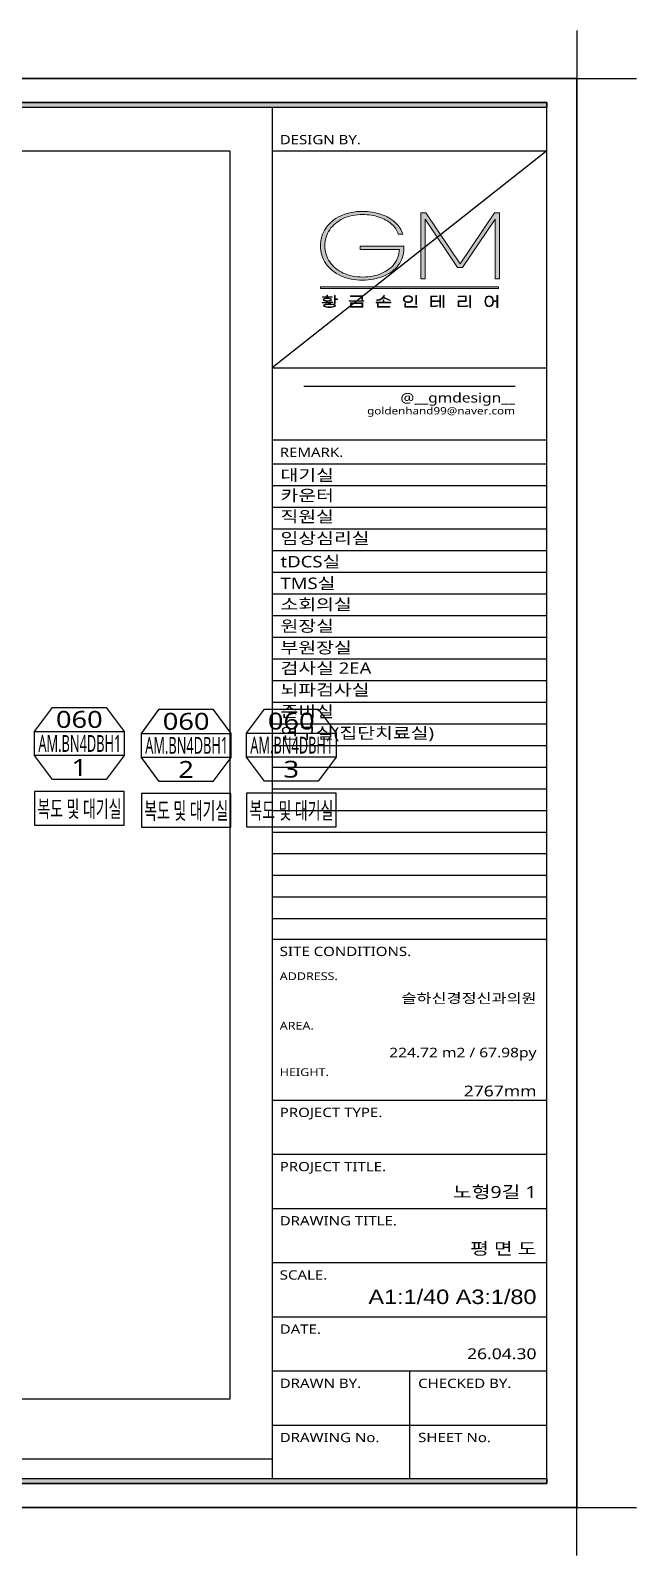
# Model space of a CAD drawing. Extents: x 11551484 to 2613213153046, y -2602833546311 to 14142.
# Drawn here: x 1302945120093 to 1303864821059, y -1302419855448 to -1300104335288 of the extents above; entities that cross this region are included whole.
import ezdxf
from ezdxf.enums import TextEntityAlignment as Align

# ---------------------------------------------------------------- set-up
doc = ezdxf.new("R2010")
doc.units = 0
doc.header["$LTSCALE"] = 1000
doc.header["$MEASUREMENT"] = 0
doc.layers.get('0').update_dxf_attribs({"linetype": 'CONTINUOUS'})
doc.layers.get('DEFPOINTS').update_dxf_attribs({"linetype": 'CONTINUOUS'})
for name, color, linetype in [('2.글자선', 60, 'CONTINUOUS'), ('_U+B808_U+C774_U+C5B4 2', 7, 'CONTINUOUS'), ('DVM_FLOOR', 2, 'CONTINUOUS'), ('DVM_INOUT_MARK', 2, 'CONTINUOUS'), ('DVM_INOUT_NAME', 7, 'CONTINUOUS'), ('F-SYM', 7, 'CONTINUOUS'), ('FORM(YOURNAME)-11', 1, 'CONTINUOUS'), ('wall', 3, 'CONTINUOUS')]:
    doc.layers.add(name, color=color, linetype=linetype)
doc.styles.add('DVM_DEFAULT', font='malgun.ttf')
doc.styles.add('YOURNAME', font='HY울릉도M.TTF')
doc.styles.add('맑은 고딕', font='malgun.ttf')

# ---------------------------------------------------------------- blocks, each defined once
blk = doc.blocks.new('block 29')
at = {"layer": '_U+B808_U+C774_U+C5B4 2'}
h = blk.add_hatch(color=35, dxfattribs=at)
h.dxf.hatch_style = 2
edge = h.paths.add_edge_path()
edge.add_spline(control_points=[(626.29, -130.32), (626.06, -130.35), (625.8, -130.36), (625.5, -130.36), (625.5, -130.36), (624.38, -130.36), (624.38, -130.36), (624.38, -130.36), (624.38, -130.21), (624.38, -130.21), (624.38, -130.21), (625.42, -130.21), (625.42, -130.21), (625.42, -130.21), (625.42, -129.89), (625.42, -129.89), (625.16, -129.88), (624.96, -129.84), (624.81, -129.76), (624.66, -129.68), (624.58, -129.57), (624.58, -129.44), (624.58, -129.3), (624.66, -129.19), (624.83, -129.1), (625, -129.02), (625.22, -128.98), (625.5, -128.98), (625.79, -128.98), (626.01, -129.02), (626.18, -129.1), (626.34, -129.19), (626.43, -129.3), (626.43, -129.44), (626.43, -129.57), (626.35, -129.68), (626.2, -129.76), (626.05, -129.84), (625.84, -129.89), (625.58, -129.89), (625.58, -129.89), (625.58, -130.21), (625.58, -130.21), (626.18, -130.2), (626.58, -130.16), (626.78, -130.07), (626.78, -130.07), (626.78, -130.22), (626.78, -130.22), (626.68, -130.27), (626.51, -130.3), (626.29, -130.32)], knot_values=[0, 0, 0, 0, 1, 1, 1, 2, 2, 2, 3, 3, 3, 4, 4, 4, 5, 5, 5, 6, 6, 6, 7, 7, 7, 8, 8, 8, 9, 9, 9, 10, 10, 10, 11, 11, 11, 12, 12, 12, 13, 13, 13, 14, 14, 14, 15, 15, 15, 16, 16, 16, 17, 17, 17, 17], degree=3, periodic=0)
h.paths.add_polyline_path([(626.62, -128.8), (624.41, -128.8), (624.41, -128.65), (625.41, -128.65), (625.41, -128.24), (625.58, -128.24), (625.58, -128.65), (626.62, -128.65)])
edge = h.paths.add_edge_path()
edge.add_spline(control_points=[(626.98, -130.76), (627.24, -130.83), (627.37, -130.96), (627.37, -131.13), (627.37, -131.3), (627.24, -131.42), (626.98, -131.5), (626.72, -131.57), (626.39, -131.61), (626, -131.61), (625.61, -131.61), (625.28, -131.57), (625.02, -131.5), (624.76, -131.42), (624.63, -131.3), (624.63, -131.13), (624.63, -130.96), (624.76, -130.83), (625.02, -130.76), (625.28, -130.68), (625.61, -130.65), (626, -130.65), (626.39, -130.65), (626.72, -130.68), (626.98, -130.76)], knot_values=[0, 0, 0, 0, 1, 1, 1, 2, 2, 2, 3, 3, 3, 4, 4, 4, 5, 5, 5, 6, 6, 6, 7, 7, 7, 8, 8, 8, 8], degree=3, periodic=0)
edge = h.paths.add_edge_path()
edge.add_spline(control_points=[(624.95, -129.67), (625.09, -129.72), (625.27, -129.75), (625.5, -129.75), (625.73, -129.75), (625.92, -129.72), (626.06, -129.67), (626.2, -129.61), (626.27, -129.53), (626.27, -129.44), (626.27, -129.34), (626.2, -129.27), (626.06, -129.21), (625.92, -129.15), (625.73, -129.13), (625.5, -129.13), (625.27, -129.13), (625.09, -129.15), (624.95, -129.21), (624.81, -129.27), (624.74, -129.34), (624.74, -129.44), (624.74, -129.53), (624.81, -129.61), (624.95, -129.67)], knot_values=[0, 0, 0, 0, 1, 1, 1, 2, 2, 2, 3, 3, 3, 4, 4, 4, 5, 5, 5, 6, 6, 6, 7, 7, 7, 8, 8, 8, 8], degree=3, periodic=0)
edge = h.paths.add_edge_path()
edge.add_spline(control_points=[(626.83, -131.38), (627.08, -131.33), (627.2, -131.25), (627.2, -131.13), (627.2, -131.01), (627.08, -130.92), (626.83, -130.87), (626.59, -130.82), (626.31, -130.79), (626, -130.79), (625.69, -130.79), (625.41, -130.82), (625.17, -130.87), (624.92, -130.92), (624.8, -131.01), (624.8, -131.13), (624.8, -131.25), (624.92, -131.33), (625.17, -131.38), (625.41, -131.44), (625.69, -131.46), (626, -131.46), (626.31, -131.46), (626.59, -131.44), (626.83, -131.38)], knot_values=[0, 0, 0, 0, 1, 1, 1, 2, 2, 2, 3, 3, 3, 4, 4, 4, 5, 5, 5, 6, 6, 6, 7, 7, 7, 8, 8, 8, 8], degree=3, periodic=0)
h.paths.add_polyline_path([(627.8, -129.28), (627.8, -129.43), (627.29, -129.43), (627.29, -130.53), (627.13, -130.53), (627.13, -128.32), (627.29, -128.32), (627.29, -129.28)])
h = blk.add_hatch(color=35, dxfattribs=at)
h.dxf.hatch_style = 2
h.paths.add_polyline_path([(633.67, -129.92), (630.41, -129.92), (630.41, -129.77), (633.67, -129.77)])
h.paths.add_polyline_path([(633.4, -129.51), (633.24, -129.51), (633.24, -128.55), (630.66, -128.55), (630.66, -128.4), (633.4, -128.4)])
h.paths.add_polyline_path([(633.41, -131.54), (630.67, -131.54), (630.67, -130.36), (633.41, -130.36)])
h.paths.add_polyline_path([(633.25, -131.39), (633.25, -130.51), (630.83, -130.51), (630.83, -131.39)])
h = blk.add_hatch(color=35, dxfattribs=at)
h.dxf.hatch_style = 2
h.paths.add_polyline_path([(639.69, -130.16), (639.69, -130.31), (636.44, -130.31), (636.44, -130.16), (637.98, -130.16), (637.98, -129.51), (638.15, -129.51), (638.15, -130.16)])
edge = h.paths.add_edge_path()
edge.add_spline(control_points=[(637.36, -129.47), (637.09, -129.61), (636.83, -129.68), (636.58, -129.68), (636.58, -129.68), (636.58, -129.53), (636.58, -129.53), (636.8, -129.52), (637.02, -129.46), (637.24, -129.35), (637.47, -129.24), (637.66, -129.08), (637.83, -128.89), (638, -128.7), (638.1, -128.49), (638.15, -128.26), (638.15, -128.26), (638.31, -128.28), (638.31, -128.28), (638.27, -128.46), (638.21, -128.63), (638.1, -128.79), (638.1, -128.79), (639.55, -129.58), (639.55, -129.58), (639.55, -129.58), (639.48, -129.71), (639.48, -129.71), (639.48, -129.71), (638.01, -128.93), (638.01, -128.93), (637.84, -129.15), (637.62, -129.33), (637.36, -129.47)], knot_values=[0, 0, 0, 0, 1, 1, 1, 2, 2, 2, 3, 3, 3, 4, 4, 4, 5, 5, 5, 6, 6, 6, 7, 7, 7, 8, 8, 8, 9, 9, 9, 10, 10, 10, 11, 11, 11, 11], degree=3, periodic=0)
h.paths.add_polyline_path([(636.86, -131.39), (639.51, -131.39), (639.51, -131.54), (636.7, -131.54), (636.7, -130.65), (636.86, -130.65)])
h = blk.add_hatch(color=35, dxfattribs=at)
h.dxf.hatch_style = 2
edge = h.paths.add_edge_path()
edge.add_spline(control_points=[(644.09, -128.5), (644.24, -128.59), (644.35, -128.7), (644.43, -128.84), (644.51, -128.98), (644.55, -129.14), (644.55, -129.31), (644.55, -129.49), (644.51, -129.65), (644.43, -129.79), (644.35, -129.93), (644.24, -130.04), (644.09, -130.13), (643.93, -130.21), (643.75, -130.25), (643.54, -130.25), (643.33, -130.25), (643.15, -130.21), (643, -130.13), (642.85, -130.04), (642.73, -129.93), (642.65, -129.79), (642.57, -129.65), (642.53, -129.49), (642.53, -129.31), (642.53, -129.14), (642.57, -128.98), (642.65, -128.84), (642.73, -128.7), (642.85, -128.59), (643, -128.5), (643.15, -128.42), (643.33, -128.38), (643.54, -128.38), (643.75, -128.38), (643.93, -128.42), (644.09, -128.5)], knot_values=[0, 0, 0, 0, 1, 1, 1, 2, 2, 2, 3, 3, 3, 4, 4, 4, 5, 5, 5, 6, 6, 6, 7, 7, 7, 8, 8, 8, 9, 9, 9, 10, 10, 10, 11, 11, 11, 12, 12, 12, 12], degree=3, periodic=0)
edge = h.paths.add_edge_path()
edge.add_spline(control_points=[(643.1, -128.62), (642.97, -128.69), (642.87, -128.78), (642.8, -128.9), (642.73, -129.02), (642.7, -129.16), (642.7, -129.31), (642.7, -129.47), (642.73, -129.61), (642.8, -129.73), (642.87, -129.85), (642.97, -129.94), (643.1, -130.01), (643.23, -130.07), (643.38, -130.11), (643.54, -130.11), (643.71, -130.11), (643.86, -130.07), (643.99, -130.01), (644.12, -129.94), (644.21, -129.85), (644.28, -129.73), (644.35, -129.61), (644.39, -129.47), (644.39, -129.31), (644.39, -129.16), (644.35, -129.02), (644.28, -128.9), (644.21, -128.78), (644.12, -128.69), (643.99, -128.62), (643.86, -128.56), (643.71, -128.52), (643.54, -128.52), (643.38, -128.52), (643.23, -128.56), (643.1, -128.62)], knot_values=[0, 0, 0, 0, 1, 1, 1, 2, 2, 2, 3, 3, 3, 4, 4, 4, 5, 5, 5, 6, 6, 6, 7, 7, 7, 8, 8, 8, 9, 9, 9, 10, 10, 10, 11, 11, 11, 12, 12, 12, 12], degree=3, periodic=0)
h.paths.add_polyline_path([(642.98, -131.39), (645.58, -131.39), (645.58, -131.54), (642.82, -131.54), (642.82, -130.53), (642.98, -130.53)])
h.paths.add_polyline_path([(645.45, -130.78), (645.29, -130.78), (645.29, -128.32), (645.45, -128.32)])
h = blk.add_hatch(color=35, dxfattribs=at)
h.dxf.hatch_style = 2
edge = h.paths.add_edge_path()
edge.add_spline(control_points=[(649.11, -131.24), (649.37, -131.24), (649.58, -131.22), (649.75, -131.19), (649.92, -131.17), (650.08, -131.12), (650.22, -131.05), (650.22, -131.05), (650.22, -131.21), (650.22, -131.21), (649.97, -131.33), (649.61, -131.39), (649.13, -131.39), (649.13, -131.39), (648.63, -131.39), (648.63, -131.39), (648.63, -131.39), (648.63, -128.48), (648.63, -128.48), (648.63, -128.48), (650.06, -128.48), (650.06, -128.48), (650.06, -128.48), (650.06, -128.63), (650.06, -128.63), (650.06, -128.63), (648.79, -128.63), (648.79, -128.63), (648.79, -128.63), (648.79, -129.81), (648.79, -129.81), (648.79, -129.81), (649.87, -129.81), (649.87, -129.81), (649.87, -129.81), (649.87, -129.96), (649.87, -129.96), (649.87, -129.96), (648.79, -129.96), (648.79, -129.96), (648.79, -129.96), (648.79, -131.24), (648.79, -131.24), (648.79, -131.24), (649.11, -131.24), (649.11, -131.24)], knot_values=[0, 0, 0, 0, 1, 1, 1, 2, 2, 2, 3, 3, 3, 4, 4, 4, 5, 5, 5, 6, 6, 6, 7, 7, 7, 8, 8, 8, 9, 9, 9, 10, 10, 10, 11, 11, 11, 12, 12, 12, 13, 13, 13, 14, 14, 14, 15, 15, 15, 15], degree=3, periodic=0)
h.paths.add_polyline_path([(650.64, -128.35), (650.8, -128.35), (650.8, -131.56), (650.64, -131.56), (650.64, -129.94), (650.06, -129.94), (650.06, -129.79), (650.64, -129.79)])
h.paths.add_polyline_path([(651.57, -128.32), (651.57, -131.62), (651.41, -131.62), (651.41, -128.32)])
h = blk.add_hatch(color=35, dxfattribs=at)
h.dxf.hatch_style = 2
edge = h.paths.add_edge_path()
edge.add_spline(control_points=[(656.55, -129.97), (656.55, -129.97), (654.9, -129.97), (654.9, -129.97), (654.9, -129.97), (654.9, -131.24), (654.9, -131.24), (654.9, -131.24), (656.08, -131.24), (656.08, -131.24), (656.23, -131.24), (656.39, -131.22), (656.55, -131.19), (656.7, -131.17), (656.83, -131.13), (656.93, -131.08), (656.93, -131.08), (656.93, -131.23), (656.93, -131.23), (656.83, -131.28), (656.71, -131.32), (656.55, -131.34), (656.4, -131.37), (656.24, -131.39), (656.08, -131.39), (656.08, -131.39), (654.74, -131.39), (654.74, -131.39), (654.74, -131.39), (654.74, -129.82), (654.74, -129.82), (654.74, -129.82), (656.39, -129.82), (656.39, -129.82), (656.39, -129.82), (656.39, -128.63), (656.39, -128.63), (656.39, -128.63), (654.73, -128.63), (654.73, -128.63), (654.73, -128.63), (654.73, -128.48), (654.73, -128.48), (654.73, -128.48), (656.55, -128.48), (656.55, -128.48), (656.55, -128.48), (656.55, -129.97), (656.55, -129.97)], knot_values=[0, 0, 0, 0, 1, 1, 1, 2, 2, 2, 3, 3, 3, 4, 4, 4, 5, 5, 5, 6, 6, 6, 7, 7, 7, 8, 8, 8, 9, 9, 9, 10, 10, 10, 11, 11, 11, 12, 12, 12, 13, 13, 13, 14, 14, 14, 15, 15, 15, 16, 16, 16, 16], degree=3, periodic=0)
h.paths.add_polyline_path([(657.51, -131.62), (657.34, -131.62), (657.34, -128.32), (657.51, -128.32)])
h = blk.add_hatch(color=35, dxfattribs=at)
h.dxf.hatch_style = 2
edge = h.paths.add_edge_path()
edge.add_spline(control_points=[(663.56, -128.32), (663.56, -128.32), (663.56, -131.62), (663.56, -131.62), (663.56, -131.62), (663.4, -131.62), (663.4, -131.62), (663.4, -131.62), (663.4, -129.94), (663.4, -129.94), (663.4, -129.94), (662.6, -129.94), (662.6, -129.94), (662.6, -130.27), (662.56, -130.54), (662.48, -130.77), (662.4, -130.99), (662.29, -131.16), (662.14, -131.27), (662, -131.38), (661.84, -131.43), (661.65, -131.43), (661.47, -131.43), (661.3, -131.38), (661.16, -131.27), (661.02, -131.16), (660.91, -130.99), (660.82, -130.76), (660.74, -130.54), (660.7, -130.26), (660.7, -129.93), (660.7, -129.6), (660.74, -129.33), (660.82, -129.1), (660.91, -128.88), (661.02, -128.71), (661.16, -128.6), (661.3, -128.49), (661.47, -128.43), (661.65, -128.43), (661.83, -128.43), (661.99, -128.48), (662.13, -128.58), (662.26, -128.68), (662.37, -128.83), (662.46, -129.04), (662.54, -129.24), (662.59, -129.5), (662.6, -129.79), (662.6, -129.79), (663.4, -129.79), (663.4, -129.79), (663.4, -129.79), (663.4, -128.32), (663.4, -128.32), (663.4, -128.32), (663.56, -128.32), (663.56, -128.32)], knot_values=[0, 0, 0, 0, 1, 1, 1, 2, 2, 2, 3, 3, 3, 4, 4, 4, 5, 5, 5, 6, 6, 6, 7, 7, 7, 8, 8, 8, 9, 9, 9, 10, 10, 10, 11, 11, 11, 12, 12, 12, 13, 13, 13, 14, 14, 14, 15, 15, 15, 16, 16, 16, 17, 17, 17, 18, 18, 18, 19, 19, 19, 19], degree=3, periodic=0)
edge = h.paths.add_edge_path()
edge.add_spline(control_points=[(662.06, -131.13), (662.18, -131.03), (662.27, -130.88), (662.34, -130.68), (662.4, -130.48), (662.44, -130.23), (662.44, -129.93), (662.44, -129.64), (662.4, -129.39), (662.34, -129.19), (662.27, -128.98), (662.18, -128.83), (662.06, -128.73), (661.94, -128.63), (661.8, -128.58), (661.65, -128.58), (661.5, -128.58), (661.37, -128.63), (661.25, -128.73), (661.13, -128.83), (661.04, -128.98), (660.97, -129.19), (660.9, -129.39), (660.87, -129.64), (660.87, -129.93), (660.87, -130.23), (660.9, -130.48), (660.97, -130.68), (661.04, -130.88), (661.13, -131.03), (661.25, -131.13), (661.37, -131.23), (661.5, -131.28), (661.65, -131.28), (661.8, -131.28), (661.94, -131.23), (662.06, -131.13)], knot_values=[0, 0, 0, 0, 1, 1, 1, 2, 2, 2, 3, 3, 3, 4, 4, 4, 5, 5, 5, 6, 6, 6, 7, 7, 7, 8, 8, 8, 9, 9, 9, 10, 10, 10, 11, 11, 11, 12, 12, 12, 12], degree=3, periodic=0)
at = {"layer": '_U+B808_U+C774_U+C5B4 2', "lineweight": 0}
for points in [[(626.62, -128.8), (624.41, -128.8), (624.41, -128.65), (625.41, -128.65), (625.41, -128.24), (625.58, -128.24), (625.58, -128.65), (626.62, -128.65), (626.62, -128.8)], [(627.8, -129.28), (627.8, -129.43), (627.29, -129.43), (627.29, -130.53), (627.13, -130.53), (627.13, -128.32), (627.29, -128.32), (627.29, -129.28), (627.8, -129.28)], [(633.4, -129.51), (633.24, -129.51), (633.24, -128.55), (630.66, -128.55), (630.66, -128.4), (633.4, -128.4), (633.4, -129.51)], [(645.45, -130.78), (645.29, -130.78), (645.29, -128.32), (645.45, -128.32), (645.45, -130.78)], [(650.64, -128.35), (650.8, -128.35), (650.8, -131.56), (650.64, -131.56), (650.64, -129.94), (650.06, -129.94), (650.06, -129.79), (650.64, -129.79), (650.64, -128.35)], [(651.57, -128.32), (651.57, -131.62), (651.41, -131.62), (651.41, -128.32), (651.57, -128.32)], [(657.51, -131.62), (657.34, -131.62), (657.34, -128.32), (657.51, -128.32), (657.51, -131.62)], [(633.67, -129.92), (630.41, -129.92), (630.41, -129.77), (633.67, -129.77), (633.67, -129.92)], [(633.41, -131.54), (630.67, -131.54), (630.67, -130.36), (633.41, -130.36), (633.41, -131.54)], [(633.25, -131.39), (633.25, -130.51), (630.83, -130.51), (630.83, -131.39), (633.25, -131.39)], [(639.69, -130.16), (639.69, -130.31), (636.44, -130.31), (636.44, -130.16), (637.98, -130.16), (637.98, -129.51), (638.15, -129.51), (638.15, -130.16), (639.69, -130.16)], [(636.86, -131.39), (639.51, -131.39), (639.51, -131.54), (636.7, -131.54), (636.7, -130.65), (636.86, -130.65), (636.86, -131.39)], [(642.98, -131.39), (645.58, -131.39), (645.58, -131.54), (642.82, -131.54), (642.82, -130.53), (642.98, -130.53), (642.98, -131.39)]]:
    blk.add_lwpolyline(points, dxfattribs=at)
for points, knots in [([(626.29, -130.32), (626.06, -130.35), (625.8, -130.36), (625.5, -130.36), (625.5, -130.36), (624.38, -130.36), (624.38, -130.36), (624.38, -130.36), (624.38, -130.21), (624.38, -130.21), (624.38, -130.21), (625.42, -130.21), (625.42, -130.21), (625.42, -130.21), (625.42, -129.89), (625.42, -129.89), (625.16, -129.88), (624.96, -129.84), (624.81, -129.76), (624.66, -129.68), (624.58, -129.57), (624.58, -129.44), (624.58, -129.3), (624.66, -129.19), (624.83, -129.1), (625, -129.02), (625.22, -128.98), (625.5, -128.98), (625.79, -128.98), (626.01, -129.02), (626.18, -129.1), (626.34, -129.19), (626.43, -129.3), (626.43, -129.44), (626.43, -129.57), (626.35, -129.68), (626.2, -129.76), (626.05, -129.84), (625.84, -129.89), (625.58, -129.89), (625.58, -129.89), (625.58, -130.21), (625.58, -130.21), (626.18, -130.2), (626.58, -130.16), (626.78, -130.07), (626.78, -130.07), (626.78, -130.22), (626.78, -130.22), (626.68, -130.27), (626.51, -130.3), (626.29, -130.32)], [0, 0, 0, 0, 1, 1, 1, 2, 2, 2, 3, 3, 3, 4, 4, 4, 5, 5, 5, 6, 6, 6, 7, 7, 7, 8, 8, 8, 9, 9, 9, 10, 10, 10, 11, 11, 11, 12, 12, 12, 13, 13, 13, 14, 14, 14, 15, 15, 15, 16, 16, 16, 17, 17, 17, 17]), ([(624.95, -129.67), (625.09, -129.72), (625.27, -129.75), (625.5, -129.75), (625.73, -129.75), (625.92, -129.72), (626.06, -129.67), (626.2, -129.61), (626.27, -129.53), (626.27, -129.44), (626.27, -129.34), (626.2, -129.27), (626.06, -129.21), (625.92, -129.15), (625.73, -129.13), (625.5, -129.13), (625.27, -129.13), (625.09, -129.15), (624.95, -129.21), (624.81, -129.27), (624.74, -129.34), (624.74, -129.44), (624.74, -129.53), (624.81, -129.61), (624.95, -129.67)], [0, 0, 0, 0, 1, 1, 1, 2, 2, 2, 3, 3, 3, 4, 4, 4, 5, 5, 5, 6, 6, 6, 7, 7, 7, 8, 8, 8, 8]), ([(637.36, -129.47), (637.09, -129.61), (636.83, -129.68), (636.58, -129.68), (636.58, -129.68), (636.58, -129.53), (636.58, -129.53), (636.8, -129.52), (637.02, -129.46), (637.24, -129.35), (637.47, -129.24), (637.66, -129.08), (637.83, -128.89), (638, -128.7), (638.1, -128.49), (638.15, -128.26), (638.15, -128.26), (638.31, -128.28), (638.31, -128.28), (638.27, -128.46), (638.21, -128.63), (638.1, -128.79), (638.1, -128.79), (639.55, -129.58), (639.55, -129.58), (639.55, -129.58), (639.48, -129.71), (639.48, -129.71), (639.48, -129.71), (638.01, -128.93), (638.01, -128.93), (637.84, -129.15), (637.62, -129.33), (637.36, -129.47)], [0, 0, 0, 0, 1, 1, 1, 2, 2, 2, 3, 3, 3, 4, 4, 4, 5, 5, 5, 6, 6, 6, 7, 7, 7, 8, 8, 8, 9, 9, 9, 10, 10, 10, 11, 11, 11, 11]), ([(644.09, -128.5), (644.24, -128.59), (644.35, -128.7), (644.43, -128.84), (644.51, -128.98), (644.55, -129.14), (644.55, -129.31), (644.55, -129.49), (644.51, -129.65), (644.43, -129.79), (644.35, -129.93), (644.24, -130.04), (644.09, -130.13), (643.93, -130.21), (643.75, -130.25), (643.54, -130.25), (643.33, -130.25), (643.15, -130.21), (643, -130.13), (642.85, -130.04), (642.73, -129.93), (642.65, -129.79), (642.57, -129.65), (642.53, -129.49), (642.53, -129.31), (642.53, -129.14), (642.57, -128.98), (642.65, -128.84), (642.73, -128.7), (642.85, -128.59), (643, -128.5), (643.15, -128.42), (643.33, -128.38), (643.54, -128.38), (643.75, -128.38), (643.93, -128.42), (644.09, -128.5)], [0, 0, 0, 0, 1, 1, 1, 2, 2, 2, 3, 3, 3, 4, 4, 4, 5, 5, 5, 6, 6, 6, 7, 7, 7, 8, 8, 8, 9, 9, 9, 10, 10, 10, 11, 11, 11, 12, 12, 12, 12]), ([(643.1, -128.62), (642.97, -128.69), (642.87, -128.78), (642.8, -128.9), (642.73, -129.02), (642.7, -129.16), (642.7, -129.31), (642.7, -129.47), (642.73, -129.61), (642.8, -129.73), (642.87, -129.85), (642.97, -129.94), (643.1, -130.01), (643.23, -130.07), (643.38, -130.11), (643.54, -130.11), (643.71, -130.11), (643.86, -130.07), (643.99, -130.01), (644.12, -129.94), (644.21, -129.85), (644.28, -129.73), (644.35, -129.61), (644.39, -129.47), (644.39, -129.31), (644.39, -129.16), (644.35, -129.02), (644.28, -128.9), (644.21, -128.78), (644.12, -128.69), (643.99, -128.62), (643.86, -128.56), (643.71, -128.52), (643.54, -128.52), (643.38, -128.52), (643.23, -128.56), (643.1, -128.62)], [0, 0, 0, 0, 1, 1, 1, 2, 2, 2, 3, 3, 3, 4, 4, 4, 5, 5, 5, 6, 6, 6, 7, 7, 7, 8, 8, 8, 9, 9, 9, 10, 10, 10, 11, 11, 11, 12, 12, 12, 12]), ([(649.11, -131.24), (649.37, -131.24), (649.58, -131.22), (649.75, -131.19), (649.92, -131.17), (650.08, -131.12), (650.22, -131.05), (650.22, -131.05), (650.22, -131.21), (650.22, -131.21), (649.97, -131.33), (649.61, -131.39), (649.13, -131.39), (649.13, -131.39), (648.63, -131.39), (648.63, -131.39), (648.63, -131.39), (648.63, -128.48), (648.63, -128.48), (648.63, -128.48), (650.06, -128.48), (650.06, -128.48), (650.06, -128.48), (650.06, -128.63), (650.06, -128.63), (650.06, -128.63), (648.79, -128.63), (648.79, -128.63), (648.79, -128.63), (648.79, -129.81), (648.79, -129.81), (648.79, -129.81), (649.87, -129.81), (649.87, -129.81), (649.87, -129.81), (649.87, -129.96), (649.87, -129.96), (649.87, -129.96), (648.79, -129.96), (648.79, -129.96), (648.79, -129.96), (648.79, -131.24), (648.79, -131.24), (648.79, -131.24), (649.11, -131.24), (649.11, -131.24)], [0, 0, 0, 0, 1, 1, 1, 2, 2, 2, 3, 3, 3, 4, 4, 4, 5, 5, 5, 6, 6, 6, 7, 7, 7, 8, 8, 8, 9, 9, 9, 10, 10, 10, 11, 11, 11, 12, 12, 12, 13, 13, 13, 14, 14, 14, 15, 15, 15, 15]), ([(656.55, -129.97), (656.55, -129.97), (654.9, -129.97), (654.9, -129.97), (654.9, -129.97), (654.9, -131.24), (654.9, -131.24), (654.9, -131.24), (656.08, -131.24), (656.08, -131.24), (656.23, -131.24), (656.39, -131.22), (656.55, -131.19), (656.7, -131.17), (656.83, -131.13), (656.93, -131.08), (656.93, -131.08), (656.93, -131.23), (656.93, -131.23), (656.83, -131.28), (656.71, -131.32), (656.55, -131.34), (656.4, -131.37), (656.24, -131.39), (656.08, -131.39), (656.08, -131.39), (654.74, -131.39), (654.74, -131.39), (654.74, -131.39), (654.74, -129.82), (654.74, -129.82), (654.74, -129.82), (656.39, -129.82), (656.39, -129.82), (656.39, -129.82), (656.39, -128.63), (656.39, -128.63), (656.39, -128.63), (654.73, -128.63), (654.73, -128.63), (654.73, -128.63), (654.73, -128.48), (654.73, -128.48), (654.73, -128.48), (656.55, -128.48), (656.55, -128.48), (656.55, -128.48), (656.55, -129.97), (656.55, -129.97)], [0, 0, 0, 0, 1, 1, 1, 2, 2, 2, 3, 3, 3, 4, 4, 4, 5, 5, 5, 6, 6, 6, 7, 7, 7, 8, 8, 8, 9, 9, 9, 10, 10, 10, 11, 11, 11, 12, 12, 12, 13, 13, 13, 14, 14, 14, 15, 15, 15, 16, 16, 16, 16]), ([(663.56, -128.32), (663.56, -128.32), (663.56, -131.62), (663.56, -131.62), (663.56, -131.62), (663.4, -131.62), (663.4, -131.62), (663.4, -131.62), (663.4, -129.94), (663.4, -129.94), (663.4, -129.94), (662.6, -129.94), (662.6, -129.94), (662.6, -130.27), (662.56, -130.54), (662.48, -130.77), (662.4, -130.99), (662.29, -131.16), (662.14, -131.27), (662, -131.38), (661.84, -131.43), (661.65, -131.43), (661.47, -131.43), (661.3, -131.38), (661.16, -131.27), (661.02, -131.16), (660.91, -130.99), (660.82, -130.76), (660.74, -130.54), (660.7, -130.26), (660.7, -129.93), (660.7, -129.6), (660.74, -129.33), (660.82, -129.1), (660.91, -128.88), (661.02, -128.71), (661.16, -128.6), (661.3, -128.49), (661.47, -128.43), (661.65, -128.43), (661.83, -128.43), (661.99, -128.48), (662.13, -128.58), (662.26, -128.68), (662.37, -128.83), (662.46, -129.04), (662.54, -129.24), (662.59, -129.5), (662.6, -129.79), (662.6, -129.79), (663.4, -129.79), (663.4, -129.79), (663.4, -129.79), (663.4, -128.32), (663.4, -128.32), (663.4, -128.32), (663.56, -128.32), (663.56, -128.32)], [0, 0, 0, 0, 1, 1, 1, 2, 2, 2, 3, 3, 3, 4, 4, 4, 5, 5, 5, 6, 6, 6, 7, 7, 7, 8, 8, 8, 9, 9, 9, 10, 10, 10, 11, 11, 11, 12, 12, 12, 13, 13, 13, 14, 14, 14, 15, 15, 15, 16, 16, 16, 17, 17, 17, 18, 18, 18, 19, 19, 19, 19]), ([(662.06, -131.13), (662.18, -131.03), (662.27, -130.88), (662.34, -130.68), (662.4, -130.48), (662.44, -130.23), (662.44, -129.93), (662.44, -129.64), (662.4, -129.39), (662.34, -129.19), (662.27, -128.98), (662.18, -128.83), (662.06, -128.73), (661.94, -128.63), (661.8, -128.58), (661.65, -128.58), (661.5, -128.58), (661.37, -128.63), (661.25, -128.73), (661.13, -128.83), (661.04, -128.98), (660.97, -129.19), (660.9, -129.39), (660.87, -129.64), (660.87, -129.93), (660.87, -130.23), (660.9, -130.48), (660.97, -130.68), (661.04, -130.88), (661.13, -131.03), (661.25, -131.13), (661.37, -131.23), (661.5, -131.28), (661.65, -131.28), (661.8, -131.28), (661.94, -131.23), (662.06, -131.13)], [0, 0, 0, 0, 1, 1, 1, 2, 2, 2, 3, 3, 3, 4, 4, 4, 5, 5, 5, 6, 6, 6, 7, 7, 7, 8, 8, 8, 9, 9, 9, 10, 10, 10, 11, 11, 11, 12, 12, 12, 12]), ([(626.98, -130.76), (627.24, -130.83), (627.37, -130.96), (627.37, -131.13), (627.37, -131.3), (627.24, -131.42), (626.98, -131.5), (626.72, -131.57), (626.39, -131.61), (626, -131.61), (625.61, -131.61), (625.28, -131.57), (625.02, -131.5), (624.76, -131.42), (624.63, -131.3), (624.63, -131.13), (624.63, -130.96), (624.76, -130.83), (625.02, -130.76), (625.28, -130.68), (625.61, -130.65), (626, -130.65), (626.39, -130.65), (626.72, -130.68), (626.98, -130.76)], [0, 0, 0, 0, 1, 1, 1, 2, 2, 2, 3, 3, 3, 4, 4, 4, 5, 5, 5, 6, 6, 6, 7, 7, 7, 8, 8, 8, 8]), ([(626.83, -131.38), (627.08, -131.33), (627.2, -131.25), (627.2, -131.13), (627.2, -131.01), (627.08, -130.92), (626.83, -130.87), (626.59, -130.82), (626.31, -130.79), (626, -130.79), (625.69, -130.79), (625.41, -130.82), (625.17, -130.87), (624.92, -130.92), (624.8, -131.01), (624.8, -131.13), (624.8, -131.25), (624.92, -131.33), (625.17, -131.38), (625.41, -131.44), (625.69, -131.46), (626, -131.46), (626.31, -131.46), (626.59, -131.44), (626.83, -131.38)], [0, 0, 0, 0, 1, 1, 1, 2, 2, 2, 3, 3, 3, 4, 4, 4, 5, 5, 5, 6, 6, 6, 7, 7, 7, 8, 8, 8, 8])]:
    blk.add_open_spline(points, degree=3, knots=knots, dxfattribs=at)
blk = doc.blocks.new('block 30')
at = {"layer": '_U+B808_U+C774_U+C5B4 2'}
h = blk.add_hatch(color=35, dxfattribs=at)
h.dxf.hatch_style = 2
edge = h.paths.add_edge_path()
edge.add_spline(control_points=[(637.53, -105.82), (638.78, -106.37), (639.83, -107.12), (640.66, -108.08), (641.5, -109.03), (642.06, -110.11), (642.35, -111.29), (642.35, -111.29), (641.36, -111.29), (641.36, -111.29), (641.11, -110.26), (640.6, -109.33), (639.84, -108.5), (639.08, -107.68), (638.14, -107.03), (637.02, -106.57), (635.9, -106.11), (634.7, -105.88), (633.42, -105.88), (631.78, -105.88), (630.32, -106.25), (629.04, -106.99), (627.76, -107.73), (626.76, -108.76), (626.05, -110.08), (625.33, -111.4), (624.97, -112.88), (624.97, -114.53), (624.97, -116.2), (625.33, -117.69), (626.05, -119), (626.76, -120.31), (627.77, -121.34), (629.05, -122.08), (630.34, -122.82), (631.82, -123.19), (633.49, -123.19), (634.98, -123.19), (636.34, -122.87), (637.56, -122.23), (638.78, -121.59), (639.75, -120.69), (640.47, -119.53), (641.18, -118.38), (641.57, -117.05), (641.61, -115.55), (641.61, -115.55), (632.88, -115.55), (632.88, -115.55), (632.88, -115.55), (632.88, -114.65), (632.88, -114.65), (632.88, -114.65), (642.63, -114.65), (642.63, -114.65), (642.63, -114.65), (642.63, -115.25), (642.63, -115.25), (642.63, -116.97), (642.23, -118.49), (641.42, -119.84), (640.6, -121.18), (639.49, -122.22), (638.08, -122.96), (636.67, -123.7), (635.11, -124.07), (633.39, -124.07), (631.57, -124.07), (629.95, -123.66), (628.52, -122.85), (627.09, -122.03), (625.98, -120.89), (625.18, -119.44), (624.37, -117.99), (623.97, -116.36), (623.97, -114.53), (623.97, -112.71), (624.37, -111.08), (625.18, -109.63), (625.98, -108.18), (627.09, -107.04), (628.52, -106.22), (629.95, -105.41), (631.57, -105), (633.39, -105), (634.89, -105), (636.27, -105.27), (637.53, -105.82)], knot_values=[0, 0, 0, 0, 1, 1, 1, 2, 2, 2, 3, 3, 3, 4, 4, 4, 5, 5, 5, 6, 6, 6, 7, 7, 7, 8, 8, 8, 9, 9, 9, 10, 10, 10, 11, 11, 11, 12, 12, 12, 13, 13, 13, 14, 14, 14, 15, 15, 15, 16, 16, 16, 17, 17, 17, 18, 18, 18, 19, 19, 19, 20, 20, 20, 21, 21, 21, 22, 22, 22, 23, 23, 23, 24, 24, 24, 25, 25, 25, 26, 26, 26, 27, 27, 27, 28, 28, 28, 29, 29, 29, 29], degree=3, periodic=0)
h = blk.add_hatch(color=35, dxfattribs=at)
h.dxf.hatch_style = 2
h.paths.add_polyline_path([(646.36, -105.39), (647.49, -105.39), (655.18, -119.56), (662.86, -105.39), (663.97, -105.39), (663.97, -123.68), (662.98, -123.68), (662.98, -107.17), (655.73, -120.53), (654.6, -120.53), (647.35, -107.17), (647.35, -123.68), (646.36, -123.68)])
at = {"layer": '_U+B808_U+C774_U+C5B4 2', "lineweight": 0}
blk.add_lwpolyline([(646.36, -105.39), (647.49, -105.39), (655.18, -119.56), (662.86, -105.39), (663.97, -105.39), (663.97, -123.68), (662.98, -123.68), (662.98, -107.17), (655.73, -120.53), (654.6, -120.53), (647.35, -107.17), (647.35, -123.68), (646.36, -123.68), (646.36, -105.39)], dxfattribs=at)
blk.add_open_spline([(637.53, -105.82), (638.78, -106.37), (639.83, -107.12), (640.66, -108.08), (641.5, -109.03), (642.06, -110.11), (642.35, -111.29), (642.35, -111.29), (641.36, -111.29), (641.36, -111.29), (641.11, -110.26), (640.6, -109.33), (639.84, -108.5), (639.08, -107.68), (638.14, -107.03), (637.02, -106.57), (635.9, -106.11), (634.7, -105.88), (633.42, -105.88), (631.78, -105.88), (630.32, -106.25), (629.04, -106.99), (627.76, -107.73), (626.76, -108.76), (626.05, -110.08), (625.33, -111.4), (624.97, -112.88), (624.97, -114.53), (624.97, -116.2), (625.33, -117.69), (626.05, -119), (626.76, -120.31), (627.77, -121.34), (629.05, -122.08), (630.34, -122.82), (631.82, -123.19), (633.49, -123.19), (634.98, -123.19), (636.34, -122.87), (637.56, -122.23), (638.78, -121.59), (639.75, -120.69), (640.47, -119.53), (641.18, -118.38), (641.57, -117.05), (641.61, -115.55), (641.61, -115.55), (632.88, -115.55), (632.88, -115.55), (632.88, -115.55), (632.88, -114.65), (632.88, -114.65), (632.88, -114.65), (642.63, -114.65), (642.63, -114.65), (642.63, -114.65), (642.63, -115.25), (642.63, -115.25), (642.63, -116.97), (642.23, -118.49), (641.42, -119.84), (640.6, -121.18), (639.49, -122.22), (638.08, -122.96), (636.67, -123.7), (635.11, -124.07), (633.39, -124.07), (631.57, -124.07), (629.95, -123.66), (628.52, -122.85), (627.09, -122.03), (625.98, -120.89), (625.18, -119.44), (624.37, -117.99), (623.97, -116.36), (623.97, -114.53), (623.97, -112.71), (624.37, -111.08), (625.18, -109.63), (625.98, -108.18), (627.09, -107.04), (628.52, -106.22), (629.95, -105.41), (631.57, -105), (633.39, -105), (634.89, -105), (636.27, -105.27), (637.53, -105.82)], degree=3, knots=[0, 0, 0, 0, 1, 1, 1, 2, 2, 2, 3, 3, 3, 4, 4, 4, 5, 5, 5, 6, 6, 6, 7, 7, 7, 8, 8, 8, 9, 9, 9, 10, 10, 10, 11, 11, 11, 12, 12, 12, 13, 13, 13, 14, 14, 14, 15, 15, 15, 16, 16, 16, 17, 17, 17, 18, 18, 18, 19, 19, 19, 20, 20, 20, 21, 21, 21, 22, 22, 22, 23, 23, 23, 24, 24, 24, 25, 25, 25, 26, 26, 26, 27, 27, 27, 28, 28, 28, 29, 29, 29, 29], dxfattribs=at)
blk = doc.blocks.new('block 28')
at = {"layer": '_U+B808_U+C774_U+C5B4 2'}
for name in ['block 30', 'block 29']:
    blk.add_blockref(name, (0, 0), dxfattribs=at)
blk = doc.blocks.new('block 27')
at = {"layer": '_U+B808_U+C774_U+C5B4 2'}
h = blk.add_hatch(color=35, dxfattribs=at)
h.dxf.hatch_style = 2
h.paths.add_polyline_path([(663.76, -126.35), (623.97, -126.35), (623.97, -125.94), (663.76, -125.94)])
at = {"layer": '_U+B808_U+C774_U+C5B4 2', "lineweight": 0}
blk.add_lwpolyline([(663.76, -126.35), (623.97, -126.35), (623.97, -125.94), (663.76, -125.94), (663.76, -126.35)], dxfattribs=at)
at = {"layer": '_U+B808_U+C774_U+C5B4 2'}
blk.add_blockref('block 28', (0, 0), dxfattribs=at)
blk = doc.blocks.new('FORM-PLAN')
at = {"layer": 'FORM(YOURNAME)-11'}
h = blk.add_hatch(color=256, dxfattribs=at)
h.dxf.hatch_style = 1
h.paths.add_polyline_path([(-71444, 55115), (10556, 55115), (10556, 54915), (-71444, 54915)])
h.paths.add_polyline_path([(-71444, -2085), (10556, -2085), (10556, -2285), (-71444, -2285)])
at = {"layer": 'DEFPOINTS', "color": 158}
for p, q in [((1346, 54915), (1346, -2085)), ((10556, 53115), (1346, 44093)), ((1346, 53115), (10556, 53115)), ((1346, 44093), (10556, 44093)), ((1346, -1285), (-71444, -1285))]:
    blk.add_line(p, q, dxfattribs=at)
at = {"layer": 'DEFPOINTS', "color": 1}
for points in [[(11556, 58115), (11556, 56115), (13556, 56115)], [(11556, -5285), (11556, -3285), (13556, -3285)]]:
    blk.add_lwpolyline(points, dxfattribs=at)
at = {"layer": 'DEFPOINTS', "color": 158}
blk.add_lwpolyline([(-71444, -2285), (10556, -2285), (10556, 55115), (-71444, 55115)], close=True, dxfattribs=at)
at = {"layer": 'DEFPOINTS'}
blk.add_lwpolyline([(-69444, 53115), (-64, 53115), (-64, 1215), (-69444, 1215)], close=True, dxfattribs=at)
at = {"layer": 'FORM(YOURNAME)-11', "color": 251}
blk.add_line((2415, 43323), (9487, 43323), dxfattribs=at)
at = {"layer": 'FORM(YOURNAME)-11', "color": 14}
for p, q in [((1346, 41093), (10556, 41093)), ((1346, 40093), (10556, 40093)), ((1346, 39193), (10556, 39193)), ((1346, 38293), (10556, 38293)), ((1346, 37393), (10556, 37393)), ((1346, 36493), (10556, 36493)), ((1346, 35593), (10556, 35593)), ((1346, 34693), (10556, 34693)), ((1346, 33793), (10556, 33793)), ((1346, 32893), (10556, 32893)), ((1346, 31993), (10556, 31993)), ((1346, 31093), (10556, 31093)), ((1346, 30193), (10556, 30193)), ((1346, 29293), (10556, 29293)), ((1346, 28393), (10556, 28393)), ((1346, 27493), (10556, 27493)), ((1346, 26593), (10556, 26593)), ((1346, 25693), (10556, 25693)), ((1346, 24793), (10556, 24793)), ((1346, 23893), (10556, 23893)), ((1346, 22993), (10556, 22993)), ((1346, 22093), (10556, 22093)), ((1346, 21193), (10556, 21193)), ((1346, 20344), (10556, 20344)), ((1346, 13651), (10556, 13651)), ((1346, 11398), (10556, 11398)), ((1346, 9146), (10556, 9146)), ((1346, 6893), (10556, 6893)), ((1346, 4641), (10556, 4641)), ((1346, 2388), (10556, 2388)), ((5951, 2388), (5951, -2085)), ((1346, 136), (10556, 136))]:
    blk.add_line(p, q, dxfattribs=at)
at = {"layer": 'FORM(YOURNAME)-11', "color": 250}
blk.add_lwpolyline([(-72444, -3285), (11556, -3285), (11556, 56115), (-72444, 56115)], close=True, dxfattribs=at)
at = {"layer": 'FORM(YOURNAME)-11'}
for points in [[(-71444, 55115), (10556, 55115), (10556, 54915), (-71444, 54915)], [(-71444, -2085), (10556, -2085), (10556, -2285), (-71444, -2285)]]:
    blk.add_lwpolyline(points, close=True, dxfattribs=at)
at = {"layer": '_U+B808_U+C774_U+C5B4 2', "xscale": 150, "yscale": 150, "zscale": 150}
blk.add_blockref('block 27', (-90629, 66345), dxfattribs=at)
at = {"layer": 'FORM(YOURNAME)-11', "color": 14, "style": '맑은 고딕'}
for s, height, p in [('DESIGN BY.', 386.1, (1603, 53577)), ('REMARK.', 386.1, (1603, 40579)), ('SITE CONDITIONS.', 386.14, (1603, 19829)), ('PROJECT TYPE.', 386.14, (1603, 13136)), ('PROJECT TITLE.', 386.14, (1603, 10883)), ('DRAWING TITLE.', 386.14, (1603, 8631)), ('SCALE.', 386.1, (1603, 6378)), ('DATE.', 386.1, (1603, 4126)), ('DRAWN BY.', 386.1, (1603, 1873)), ('CHECKED BY.', 386.14, (6240, 1873)), ('DRAWING No.', 386.14, (1603, -379)), ('SHEET No.', 386.1, (6240, -379))]:
    blk.add_text(s, height=height, dxfattribs=at).set_placement(p, align=Align.MIDDLE_LEFT)
for s, height, p in [('@__gmdesign__', 400, (9487, 42649)), ('goldenhand99@naver.com', 300, (9487, 42154))]:
    blk.add_text(s, height=height, dxfattribs=at).set_placement(p, align=Align.RIGHT)
at = {"layer": 'FORM(YOURNAME)-11', "color": 251, "style": '맑은 고딕'}
for s, p in [('ADDRESS.', (1603, 18799)), ('AREA.', (1603, 16740)), ('HEIGHT.', (1603, 14809))]:
    blk.add_text(s, height=321.8, dxfattribs=at).set_placement(p, align=Align.MIDDLE_LEFT)
at = {"layer": 'FORM(YOURNAME)-11', "color": 3, "style": 'YOURNAME'}
for tag, height, p in [('1', 451, (9905, 18188)), ('2', 451, (9905, 17544)), ('3', 451, (9905, 16257)), ('4', 451, (9905, 14326)), ('5', 515, (9905, 12009)), ('6', 515, (9905, 9757)), ('7', 515, (9905, 7504)), ('8', 515, (9905, 5252)), ('9', 515, (9905, 2999)), ('10', 515, (5655, 811)), ('11', 515, (9905, 747)), ('12', 515, (5655, -1441)), ('13', 515, (9905, -1441))]:
    blk.add_attdef(tag, text='', height=height, dxfattribs=at).set_placement(p, align=Align.MIDDLE_RIGHT)
blk = doc.blocks.new('DVM_BACKGROUND')
at = {"layer": 'F-SYM'}
ref = blk.add_blockref('FORM-PLAN', (11506413, -14262072), dxfattribs=dict(at, xscale=0.4, yscale=0.4, zscale=0.4))
ref.add_attrib('4', '2767mm', dxfattribs={"layer": 'FORM(YOURNAME)-11', "color": 3, "height": 180, "style": '맑은 고딕'}).set_placement((11510495, -14256372), align=Align.TOP_RIGHT)
ref.add_attrib('3', '224.72 m2 / 67.98py', dxfattribs={"layer": 'FORM(YOURNAME)-11', "color": 3, "height": 160, "style": '맑은 고딕'}).set_placement((11510495, -14255742), align=Align.TOP_RIGHT)
ref.add_attrib('1', '슬하신경정신과의원', dxfattribs={"layer": 'FORM(YOURNAME)-11', "color": 3, "height": 160, "style": '맑은 고딕'}).set_placement((11510495, -14254838), align=Align.TOP_RIGHT)
ref.add_attrib('6', '노형9길 1', dxfattribs={"layer": 'FORM(YOURNAME)-11', "color": 3, "height": 200, "style": '맑은 고딕'}).set_placement((11510495, -14258041), align=Align.TOP_RIGHT)
ref.add_attrib('7', '평 면 도', dxfattribs={"layer": 'FORM(YOURNAME)-11', "color": 3, "height": 200, "style": '맑은 고딕'}).set_placement((11510495, -14258982), align=Align.TOP_RIGHT)
ref.add_attrib('8', 'A1:1/40 A3:1/80', dxfattribs={"layer": 'FORM(YOURNAME)-11', "color": 3, "height": 240, "style": 'YOURNAME'}).set_placement((11510495, -14259884), align=Align.MIDDLE_RIGHT)
ref.add_attrib('9', '26.04.30', dxfattribs={"layer": 'FORM(YOURNAME)-11', "color": 3, "height": 180, "style": '맑은 고딕'}).set_placement((11510495, -14260741), align=Align.TOP_RIGHT)
at = {"layer": '2.글자선', "style": '맑은 고딕'}
for s, p in [('대기실', (11507065, -14246124)), ('카운터', (11507065, -14246464)), ('직원실', (11507065, -14246814)), ('임상심리실', (11507065, -14247174)), ('tDCS실', (11507065, -14247564)), ('TMS실', (11507065, -14247924)), ('소회의실', (11507065, -14248274)), ('원장실', (11507065, -14248634)), ('부원장실', (11507065, -14248994)), ('검사실 2EA', (11507065, -14249334)), ('뇌파검사실', (11507065, -14249694)), ('준비실', (11507065, -14250054)), ('연구실(집단치료실)', (11507065, -14250414))]:
    blk.add_text(s, height=190.1, dxfattribs=at).set_placement(p, align=Align.TOP_LEFT)
blk = doc.blocks.new('CAD_INOUT_MARK')
at = {"layer": 'DVM_INOUT_MARK', "color": 0}
for p, q in [((-600, 1560), (600, 1560)), ((600, 1160), (-600, 1160))]:
    blk.add_line(p, q, dxfattribs=at)
blk.add_lwpolyline([(-360, 1960), (360, 1960), (600, 1560), (600, 1160), (360, 760), (-360, 760), (-600, 1160), (-600, 1560), (-360, 1960)], dxfattribs=at)
at = {"layer": 'DVM_INOUT_NAME'}
blk.add_lwpolyline([(-600, 0), (600, 0), (600, 560), (-600, 560)], close=True, dxfattribs=at)
at = {"layer": 'DVM_INOUT_MARK', "color": 0, "style": 'DVM_DEFAULT'}
for tag, p in [('CAP', (0, 1760)), ('NO', (0, 960))]:
    blk.add_attdef(tag, text='', height=280, dxfattribs=at).set_placement(p, align=Align.MIDDLE_CENTER)
for tag, width, p, p2 in [('MNAME', 0.755882, (-549, 1220), (563, 1220)), ('QTY', 0.520692, (710, 1220), (1089, 1220))]:
    blk.add_attdef(tag, text='', height=280, dxfattribs=dict(at, width=width)).set_placement(p, p2, align=Align.FIT)
at = {"layer": 'DVM_INOUT_NAME', "style": 'DVM_DEFAULT', "width": 0.924483}
blk.add_attdef('INAME', text='', height=280, dxfattribs=at).set_placement((-562, 134), (564, 134), align=Align.FIT)
blk = doc.blocks.new('260514_슬하신경정신과의원(에어컨 오봉수)')
at = {"layer": 'DVM_FLOOR'}
blk.add_lwpolyline([(11477435, -14239626), (11511035, -14239626), (11511035, -14263386), (11477435, -14263386)], close=True, dxfattribs=at)
blk.add_blockref('DVM_BACKGROUND', (0, 0))
at = {"layer": 'DVM_INOUT_MARK'}
ref = blk.add_blockref('CAD_INOUT_MARK', (11504369, -14252042), dxfattribs=at)
ref.add_attrib('CAP', '060', dxfattribs={"color": 0, "height": 280, "style": 'DVM_DEFAULT'}).set_placement((11504369, -14250282), align=Align.MIDDLE_CENTER)
ref.add_attrib('MNAME', 'AM.BN4DBH1', dxfattribs={"color": 0, "height": 280, "style": 'DVM_DEFAULT', "width": 0.455103}).set_placement((11503820, -14250822), (11504932, -14250822), align=Align.FIT)
ref.add_attrib('NO', '1', dxfattribs={"color": 0, "height": 280, "style": 'DVM_DEFAULT'}).set_placement((11504369, -14251082), align=Align.MIDDLE_CENTER)
ref.add_attrib('INAME', '복도 및 대기실', dxfattribs={"layer": 'DVM_INOUT_NAME', "height": 280, "style": 'DVM_DEFAULT', "width": 0.431427}).set_placement((11503807, -14251908), (11504934, -14251908), align=Align.FIT)
ref = blk.add_blockref('CAD_INOUT_MARK', (11505800, -14252074), dxfattribs=at)
ref.add_attrib('CAP', '060', dxfattribs={"color": 0, "height": 280, "style": 'DVM_DEFAULT'}).set_placement((11505800, -14250314), align=Align.MIDDLE_CENTER)
ref.add_attrib('MNAME', 'AM.BN4DBH1', dxfattribs={"color": 0, "height": 280, "style": 'DVM_DEFAULT', "width": 0.455103}).set_placement((11505252, -14250854), (11506363, -14250854), align=Align.FIT)
ref.add_attrib('NO', '2', dxfattribs={"color": 0, "height": 280, "style": 'DVM_DEFAULT'}).set_placement((11505800, -14251114), align=Align.MIDDLE_CENTER)
ref.add_attrib('INAME', '복도 및 대기실', dxfattribs={"layer": 'DVM_INOUT_NAME', "height": 280, "style": 'DVM_DEFAULT', "width": 0.431427}).set_placement((11505239, -14251940), (11506365, -14251940), align=Align.FIT)
ref = blk.add_blockref('CAD_INOUT_MARK', (11507209, -14252070), dxfattribs=at)
ref.add_attrib('CAP', '060', dxfattribs={"color": 0, "height": 280, "style": 'DVM_DEFAULT'}).set_placement((11507209, -14250310), align=Align.MIDDLE_CENTER)
ref.add_attrib('MNAME', 'AM.BN4DBH1', dxfattribs={"color": 0, "height": 280, "style": 'DVM_DEFAULT', "width": 0.455103}).set_placement((11506660, -14250850), (11507771, -14250850), align=Align.FIT)
ref.add_attrib('NO', '3', dxfattribs={"color": 0, "height": 280, "style": 'DVM_DEFAULT'}).set_placement((11507209, -14251110), align=Align.MIDDLE_CENTER)
ref.add_attrib('INAME', '복도 및 대기실', dxfattribs={"layer": 'DVM_INOUT_NAME', "height": 280, "style": 'DVM_DEFAULT', "width": 0.431427}).set_placement((11506647, -14251936), (11507773, -14251936), align=Align.FIT)

msp = doc.modelspace()

# ---------------------------------------------------------------- block references
at = {"layer": 'wall', "ltscale": 10, "xscale": 113262, "yscale": 91306, "zscale": 113262}
msp.add_blockref('260514_슬하신경정신과의원(에어컨 오봉수)', (11365289, -14088532), dxfattribs=at)

doc.saveas('drawing.dxf')
